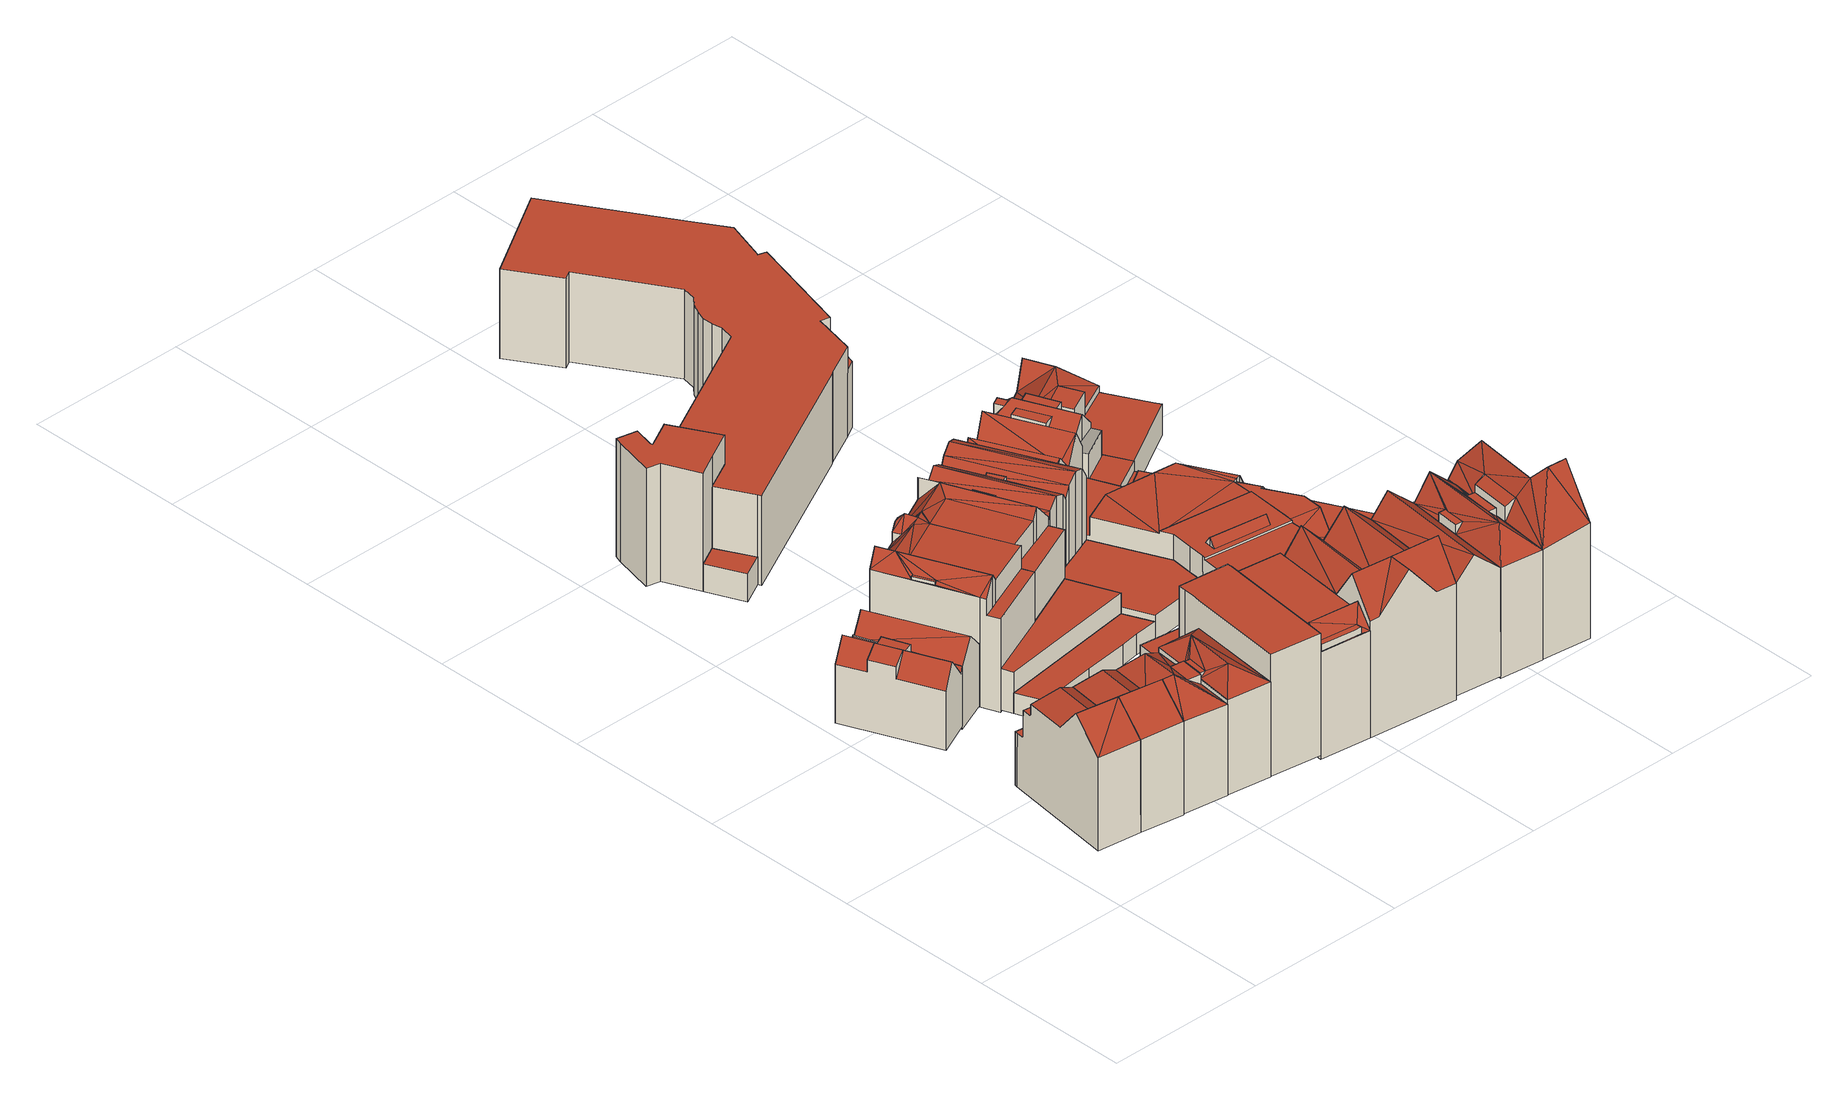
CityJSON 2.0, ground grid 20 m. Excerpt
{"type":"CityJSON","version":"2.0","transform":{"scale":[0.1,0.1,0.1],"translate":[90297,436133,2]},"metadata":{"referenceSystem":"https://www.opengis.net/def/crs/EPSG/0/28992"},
"CityObjects":{
"building1":{"type":"Building","attributes":{"measuredHeight":14.99,"yearOfConstruction":1912,"LAAGSTE_BOUWLAAG":"-1","AANTAL_BOUWLAGEN":"5","AANTAL_ADRESSEN":"3","WIJK":"Delfshaven","PANDSOORT":"Tussenpand","BUURT":"Tussendijken","HOOGSTE_BOUWLAAG":"3"},"address":[{"CountryName":"Nederland","LocalityName":"Rotterdam","ThoroughfareNumber":"33-33","ThoroughfareName":"Schiedamseweg","PostalCode":"3026AB"}],"geometry":[{"type":"Solid","lod":"2","boundaries":[[[[0,1,2,3,4,5,6,7,8,9]],[[10,11,12,13,14,15,16,17,18,19]],[[6,20,21,7]],[[4,15,14,5]],[[20,13,12,21]],[[8,11,10,9]],[[0,19,18,1]],[[12,11,8,7,21]],[[1,18,22]],[[2,23,3]],[[3,23,16]],[[23,17,16]],[[3,16,15]],[[3,15,4]],[[1,22,23,2]],[[9,10,19,0]],[[22,18,17,23]],[[20,6,5,14,13]]]],"semantics":{"surfaces":[{"type":"WallSurface"},{"type":"RoofSurface"},{"type":"GroundSurface"}],"values":[[0,0,0,0,0,0,0,1,1,1,1,1,1,1,1,1,1,2]]}}]},
"building2":{"type":"Building","attributes":{"measuredHeight":10.27,"yearOfConstruction":1896,"LAAGSTE_BOUWLAAG":"0","AANTAL_BOUWLAGEN":"3","AANTAL_ADRESSEN":"1","WIJK":"Delfshaven","PANDSOORT":"Tussenpand","BUURT":"Tussendijken","HOOGSTE_BOUWLAAG":"2"},"address":[{"CountryName":"Nederland","LocalityName":"Rotterdam","ThoroughfareNumber":"24","ThoroughfareName":"Noordschans","PostalCode":"3026VZ"}],"children":["building2-1"],"geometry":[{"type":"Solid","lod":"2","boundaries":[[[[24,25,26]],[[27,28,29]],[[28,24,26,29]],[[24,28,27,25]],[[30,31,32]],[[33,34,35]],[[36,37,38,39,33,35,30,32]],[[40,41,42,43]],[[44,45,39,38,40,43]],[[46,42,41,37,36,47]],[[44,46,47,31,34,45],[29,26,25,27]],[[31,47,36,32]],[[44,43,42,46]],[[35,34,31,30]],[[39,45,34,33]],[[37,41,40,38]]]],"semantics":{"surfaces":[{"type":"WallSurface"},{"type":"RoofSurface"},{"type":"GroundSurface"}],"values":[[0,0,0,1,0,0,0,0,0,0,1,1,1,1,1,2]]}}]},
"building2-1":{"type":"BuildingInstallation","parents":["building2"],"geometry":[{"type":"MultiSurface","lod":"2","boundaries":[[[24,28,27,25]],[[24,25,26]],[[27,28,29]],[[28,24,26,29]]],"semantics":{"surfaces":[{"type":"RoofSurface"},{"type":"WallSurface"}],"values":[0,1,1,1]}}]},
"building3":{"type":"Building","attributes":{"measuredHeight":14.99,"yearOfConstruction":1911,"LAAGSTE_BOUWLAAG":"0","AANTAL_BOUWLAGEN":"4","AANTAL_ADRESSEN":"2","WIJK":"Delfshaven","PANDSOORT":"Tussenpand","BUURT":"Tussendijken","HOOGSTE_BOUWLAAG":"2"},"address":[{"CountryName":"Nederland","LocalityName":"Rotterdam","ThoroughfareNumber":"31-31","ThoroughfareName":"Schiedamseweg","PostalCode":"3026AB"}],"geometry":[{"type":"Solid","lod":"2","boundaries":[[[[48,0,1,49]],[[50,8,9,51]],[[52,4,5,53]],[[5,4,3,2,1,0,9,8,7,6]],[[50,51,48,49,54,55,52,53,56,57]],[[56,6,7,57]],[[55,3,4,52]],[[49,1,58]],[[49,58,59,54]],[[58,1,2,59]],[[54,59,55]],[[55,59,3]],[[59,2,3]],[[51,9,0,48]],[[57,7,8,50]],[[53,5,6,56]]]],"semantics":{"surfaces":[{"type":"WallSurface"},{"type":"RoofSurface"},{"type":"GroundSurface"}],"values":[[0,0,0,0,0,0,1,1,1,1,1,1,1,1,1,2]]}}]},
"building4":{"type":"Building","attributes":{"measuredHeight":10.24,"yearOfConstruction":1896,"LAAGSTE_BOUWLAAG":"0","AANTAL_BOUWLAGEN":"3","AANTAL_ADRESSEN":"2","WIJK":"Delfshaven","PANDSOORT":"Tussenpand","BUURT":"Tussendijken","HOOGSTE_BOUWLAAG":"2"},"address":[{"CountryName":"Nederland","LocalityName":"Rotterdam","ThoroughfareNumber":"22-22","ThoroughfareName":"Noordschans","PostalCode":"3026VZ"}],"geometry":[{"type":"Solid","lod":"2","boundaries":[[[[60,61,62,63]],[[64,65,66,67]],[[68,69,70,66,65]],[[64,67,60,63,71]],[[61,70,69,62]],[[71,68,65]],[[71,65,64]],[[63,62,69]],[[71,69,68]],[[63,69,71]],[[61,60,67,66,70]]]],"semantics":{"surfaces":[{"type":"WallSurface"},{"type":"RoofSurface"},{"type":"GroundSurface"}],"values":[[0,0,0,0,0,1,1,1,1,1,2]]}}]},
"building5":{"type":"Building","attributes":{"measuredHeight":14.89,"yearOfConstruction":1911,"LAAGSTE_BOUWLAAG":0,"AANTAL_BOUWLAGEN":4,"AANTAL_ADRESSEN":3,"WIJK":"Delfshaven","PANDSOORT":"Tussenpand","BUURT":"Tussendijken","HOOGSTE_BOUWLAAG":2},"address":[{"CountryName":"Nederland","LocalityName":"Rotterdam","ThoroughfareNumber":"29-31","ThoroughfareName":"Schiedamseweg","PostalCode":"3026AB"}],"children":["building5-1"],"geometry":[{"type":"Solid","lod":"2","boundaries":[[[[72,73,74,75]],[[76,73,72]],[[74,77,75]],[[76,72,75,77]],[[78,52,79,80]],[[81,50,51,82]],[[83,48,49,84]],[[81,82,83,84,78,80,85,86]],[[51,50,57,87,79,52,55,54,49,48]],[[85,87,57,86]],[[88,54,89]],[[88,49,54]],[[82,51,48,83]],[[84,49,88]],[[90,55,52]],[[78,90,52]],[[89,90,76]],[[84,77,74]],[[77,89,76]],[[73,84,74]],[[88,89,77]],[[73,78,84]],[[76,78,73]],[[84,88,77]],[[78,76,90]],[[86,57,50,81]],[[89,54,55]],[[89,55,90]],[[80,79,87,85]]]],"semantics":{"surfaces":[{"type":"WallSurface"},{"type":"RoofSurface"},{"type":"GroundSurface"}],"values":[[0,0,0,1,0,0,0,0,0,0,1,1,1,1,1,1,1,1,1,1,1,1,1,1,1,1,1,1,2]]}}]},
"building5-1":{"type":"BuildingInstallation","parents":["building5"],"geometry":[{"type":"MultiSurface","lod":"2","boundaries":[[[72,73,74,75]],[[76,73,72]],[[74,77,75]],[[76,72,75,77]]],"semantics":{"surfaces":[{"type":"WallSurface"},{"type":"RoofSurface"}],"values":[0,0,0,1]}}]},
"building6":{"type":"Building","attributes":{"measuredHeight":14.14,"yearOfConstruction":1912,"LAAGSTE_BOUWLAAG":-1,"AANTAL_BOUWLAGEN":5,"AANTAL_ADRESSEN":2,"WIJK":"Delfshaven","PANDSOORT":"Tussenpand","BUURT":"Tussendijken","HOOGSTE_BOUWLAAG":2},"address":[{"CountryName":"Nederland","LocalityName":"Rotterdam","ThoroughfareNumber":"27-27","ThoroughfareName":"Schiedamseweg","PostalCode":"3026AB"}],"children":["building6-1"],"geometry":[{"type":"Solid","lod":"2","boundaries":[[[[91,92,93,94,95]],[[93,96,97,94]],[[97,96,98]],[[98,91,95,94,97]],[[99,100,86,101]],[[102,99,101,103]],[[104,105,83,82,81,86,100,106]],[[107,83,105,108]],[[109,81,82,110]],[[111,104,106,112]],[[107,108,111,112,102,103,109,110]],[[103,101,86,81,109]],[[113,108,105]],[[111,114,104]],[[113,111,108]],[[113,114,111]],[[96,114,98]],[[113,91,98]],[[92,91,113]],[[105,104,96]],[[92,113,93]],[[93,105,96]],[[96,104,114]],[[113,105,93]],[[98,114,113]],[[82,83,107,110]],[[112,106,100,99,102]]]],"semantics":{"surfaces":[{"type":"WallSurface"},{"type":"RoofSurface"},{"type":"GroundSurface"}],"values":[[0,0,0,1,0,0,0,0,0,0,0,1,1,1,1,1,1,1,1,1,1,1,1,1,1,1,2]]}}]},
"building6-1":{"type":"BuildingInstallation","parents":["building6"],"geometry":[{"type":"MultiSurface","lod":"2","boundaries":[[[91,92,93,94,95]],[[93,96,97,94]],[[97,96,98]],[[98,91,95,94,97]]],"semantics":{"surfaces":[{"type":"WallSurface"},{"type":"RoofSurface"}],"values":[0,0,0,1]}}]},
"building7":{"type":"Building","attributes":{"measuredHeight":15.98,"yearOfConstruction":1895,"LAAGSTE_BOUWLAAG":0,"AANTAL_BOUWLAGEN":4,"AANTAL_ADRESSEN":10,"WIJK":"Delfshaven","PANDSOORT":"Tussenpand","BUURT":"Tussendijken","HOOGSTE_BOUWLAAG":3},"address":[{"CountryName":"Nederland","LocalityName":"Rotterdam","ThoroughfareNumber":"18-20","ThoroughfareName":"Noordschans","PostalCode":"3026VZ"}],"children":["building7-1"],"geometry":[{"type":"Solid","lod":"2","boundaries":[[[[115,116,117,118]],[[119,116,115]],[[118,117,120]],[[119,115,118,120]],[[121,122,123,124]],[[125,123,122,126]],[[127,125,126,128]],[[129,130,131,132,133,134,135,136,137,138]],[[139,129,138]],[[134,140,141,135]],[[140,142,143,127,128,141]],[[144,133,132,145,146,147,148,149,121,124,150]],[[142,144,150,143]],[[131,130,151]],[[132,131,145]],[[131,151,145]],[[152,151,139]],[[151,129,139]],[[129,151,130]],[[126,122,153]],[[154,126,153]],[[146,145,151]],[[152,146,151]],[[123,125,127,143,150,124]],[[152,147,146]],[[152,139,155]],[[155,139,137]],[[139,138,137]],[[155,137,154]],[[121,149,148,153,122]],[[136,154,137]],[[154,135,116]],[[120,141,126]],[[154,116,119]],[[120,154,119]],[[117,141,120]],[[136,135,154]],[[120,126,154]],[[141,116,135]],[[117,116,141]],[[126,141,128]],[[147,152,148]],[[153,155,154]],[[148,152,155]],[[153,148,155]],[[144,142,140,134,133]]]],"semantics":{"surfaces":[{"type":"WallSurface"},{"type":"RoofSurface"},{"type":"GroundSurface"}],"values":[[0,0,0,1,0,0,0,0,0,0,0,0,0,1,1,1,1,1,1,1,1,1,1,1,1,1,1,1,1,1,1,1,1,1,1,1,1,1,1,1,1,1,1,1,1,2]]}}]},
"building7-1":{"type":"BuildingInstallation","parents":["building7"],"geometry":[{"type":"MultiSurface","lod":"2","boundaries":[[[115,116,117,118]],[[119,116,115]],[[118,117,120]],[[119,115,118,120]]],"semantics":{"surfaces":[{"type":"WallSurface"},{"type":"RoofSurface"}],"values":[0,0,0,1]}}]},
"building8":{"type":"Building","attributes":{"measuredHeight":5.12,"yearOfConstruction":1896,"LAAGSTE_BOUWLAAG":"0","AANTAL_BOUWLAGEN":"1","WIJK":"Delfshaven","BUURT":"Tussendijken","HOOGSTE_BOUWLAAG":"0"},"children":["building8-1","building8-2"]},
"building8-1":{"type":"BuildingPart","parents":["building8"],"geometry":[{"type":"Solid","lod":"2","boundaries":[[[[156,157,158,159]],[[160,161,162,163]],[[161,164,165,162]],[[158,157,166,165,164]],[[167,156,159,160,163]],[[167,166,157,156]],[[166,167,163,162,165]],[[161,160,159,158,164]]]],"semantics":{"surfaces":[{"type":"ClosureSurface"},{"type":"WallSurface"},{"type":"RoofSurface"},{"type":"GroundSurface"}],"values":[[0,1,1,1,1,1,2,3]]}}]},
"building8-2":{"type":"BuildingPart","parents":["building8"],"geometry":[{"type":"Solid","lod":"2","boundaries":[[[[168,157,158,169]],[[170,168,169,171]],[[172,170,171,173]],[[174,172,173,175]],[[176,174,175,177]],[[178,176,177,179]],[[179,159,156,178]],[[156,157,168,170,172,174,176,178]],[[179,177,175,173,171,169,158,159]],[[159,158,157,156]]]],"semantics":{"surfaces":[{"type":"WallSurface"},{"type":"RoofSurface"},{"type":"GroundSurface"},{"type":"ClosureSurface"}],"values":[[0,0,0,0,0,0,0,1,2,3]]}}]},
"building9":{"type":"Building","attributes":{"measuredHeight":15.38,"yearOfConstruction":1911,"LAAGSTE_BOUWLAAG":"0","AANTAL_BOUWLAGEN":"4","AANTAL_ADRESSEN":"4","WIJK":"Delfshaven","PANDSOORT":"Tussenpand","BUURT":"Tussendijken","HOOGSTE_BOUWLAAG":"3"},"address":[{"CountryName":"Nederland","LocalityName":"Rotterdam","ThoroughfareNumber":"25-25","ThoroughfareName":"Schiedamseweg","PostalCode":"3026AB"}],"children":["building9-1","building9-2"]},
"building9-1":{"type":"BuildingPart","parents":["building9"],"geometry":[{"type":"Solid","lod":"2","boundaries":[[[[180,181,182,183]],[[181,184,185,182]],[[186,187,188,189]],[[190,186,189,191]],[[191,192,193,190]],[[194,193,192,195]],[[195,180,183,194]],[[190,193,194,183,182,185,187,186]],[[192,191,189,188,184,181,180,195]],[[187,185,184,188]]]],"semantics":{"surfaces":[{"type":"WallSurface"},{"type":"RoofSurface"},{"type":"GroundSurface"},{"type":"ClosureSurface"}],"values":[[0,0,0,0,0,0,0,1,2,3]]}}]},
"building9-2":{"type":"BuildingPart","parents":["building9"],"geometry":[{"type":"Solid","lod":"2","boundaries":[[[[196,185,184,197,198]],[[197,199,200,201,202,198]],[[203,200,199,204]],[[188,187,205,206,207]],[[204,207,206,208,209,203]],[[187,185,196,205]],[[205,196,198,202,201,200,203,209,208,206]],[[188,207,204,199,197,184]],[[188,184,185,187]]]],"semantics":{"surfaces":[{"type":"WallSurface"},{"type":"RoofSurface"},{"type":"GroundSurface"},{"type":"ClosureSurface"}],"values":[[0,0,0,0,0,0,1,2,3]]}}]},
"building10":{"type":"Building","attributes":{"measuredHeight":15.08,"yearOfConstruction":1895,"LAAGSTE_BOUWLAAG":0,"AANTAL_BOUWLAGEN":4,"AANTAL_ADRESSEN":5,"WIJK":"Delfshaven","PANDSOORT":"Tussenpand","BUURT":"Tussendijken","HOOGSTE_BOUWLAAG":3},"address":[{"CountryName":"Nederland","LocalityName":"Rotterdam","ThoroughfareNumber":"16-16","ThoroughfareName":"Noordschans","PostalCode":"3026VX"}],"children":["building10-1"],"geometry":[{"type":"Solid","lod":"2","boundaries":[[[[210,211,212]],[[212,213,214,210]],[[213,215,214]],[[216,211,210,214,215]],[[148,147,217,218,219,220,221,149]],[[222,223,224,225]],[[226,227,224,223,218,217]],[[228,220,219,229]],[[230,227,226]],[[231,222,225,232]],[[232,233,234,228,229,231]],[[235,149,221,236]],[[233,237,238,234]],[[237,235,236,238]],[[217,230,226]],[[217,147,230]],[[225,224,213]],[[216,215,230]],[[212,232,213]],[[224,227,230]],[[230,237,211]],[[230,215,213]],[[216,230,211]],[[213,224,230]],[[211,237,232]],[[232,237,233]],[[212,211,232]],[[232,225,213]],[[237,230,239]],[[235,237,239]],[[147,239,230]],[[147,148,239]],[[236,221,220,228,234,238]],[[235,239,148,149]],[[231,229,219,218,223,222]]]],"semantics":{"surfaces":[{"type":"WallSurface"},{"type":"RoofSurface"},{"type":"GroundSurface"}],"values":[[0,0,0,1,0,0,0,0,0,0,0,0,0,0,1,1,1,1,1,1,1,1,1,1,1,1,1,1,1,1,1,1,1,1,2]]}}]},
"building10-1":{"type":"BuildingInstallation","parents":["building10"],"geometry":[{"type":"MultiSurface","lod":"2","boundaries":[[[210,211,212]],[[212,213,214,210]],[[213,215,214]],[[216,211,210,214,215]]],"semantics":{"surfaces":[{"type":"WallSurface"},{"type":"RoofSurface"}],"values":[0,0,0,1]}}]},
"building11":{"type":"Building","children":["building11-1"],"geometry":[{"type":"Solid","lod":"2","boundaries":[[[[240,241,242]],[[243,244,245,246,241,240]],[[247,245,244]],[[243,240,242,247,244]],[[248,249,250,251,252,253,254]],[[255,250,249,256]],[[257,253,252,258]],[[257,258,259,255,256,260,261]],[[249,248,260,256]],[[254,261,260]],[[254,260,248]],[[242,261,254]],[[246,257,241]],[[241,257,242]],[[246,253,257]],[[242,254,247]],[[247,253,245]],[[254,253,247]],[[257,261,242]],[[246,245,253]],[[258,252,251,259]],[[259,251,250,255]]]],"semantics":{"surfaces":[{"type":"WallSurface"},{"type":"RoofSurface"},{"type":"GroundSurface"},{"type":"ClosureSurface"}],"values":[[0,0,0,1,0,0,0,0,1,1,1,1,1,1,1,1,1,1,1,1,2,3]]}}]},
"building11-1":{"type":"BuildingInstallation","parents":["building11"],"geometry":[{"type":"MultiSurface","lod":"2","boundaries":[[[240,241,242]],[[243,244,245,246,241,240]],[[247,245,244]],[[243,240,242,247,244]]],"semantics":{"surfaces":[{"type":"WallSurface"},{"type":"RoofSurface"}],"values":[0,0,0,1]}}]},
"building12":{"type":"Building","attributes":{"measuredHeight":16.15,"yearOfConstruction":1911,"LAAGSTE_BOUWLAAG":-0.5,"AANTAL_BOUWLAGEN":5,"AANTAL_ADRESSEN":3,"WIJK":"Delfshaven","PANDSOORT":"Tussenpand","BUURT":"Tussendijken","HOOGSTE_BOUWLAAG":3},"address":[{"CountryName":"Nederland","LocalityName":"Rotterdam","ThoroughfareNumber":"23-23","ThoroughfareName":"Schiedamseweg","PostalCode":"3026AB"}],"children":["building12-1"]},
"building12-1":{"type":"BuildingPart","parents":["building12"],"geometry":[{"type":"Solid","lod":"2","boundaries":[[[[262,251,250,263]],[[264,265,186,190]],[[187,186,265,262,263]],[[266,267,268,269]],[[270,268,267,271]],[[269,264,190,266]],[[272,273,274,275]],[[271,272,275,270]],[[273,255,259,274]],[[266,190,186,187,263,250,255,273,272,271,267]],[[269,268,270,275,274,259,251,262,265,264]],[[255,250,251,259]]]],"semantics":{"surfaces":[{"type":"WallSurface"},{"type":"RoofSurface"},{"type":"GroundSurface"},{"type":"ClosureSurface"}],"values":[[0,0,0,0,0,0,0,0,0,1,2,3]]}}]},
"building13":{"type":"Building","children":["building13-1"],"geometry":[{"type":"Solid","lod":"2","boundaries":[[[[276,277,278]],[[278,279,280,276]],[[279,281,280]],[[280,281,282,277,276]],[[283,284,285,286,287,288,289,290,291,292,293]],[[294,295,296,297]],[[298,299,300,301]],[[302,303,304,305]],[[299,234,306,300]],[[303,307,308,304]],[[307,309,310,308]],[[309,294,297,310]],[[295,298,301,296]],[[311,285,284,312]],[[306,234,311,312,313]],[[314,283,293,315]],[[316,314,315,317]],[[305,318,319,320,302]],[[319,316,317,320]],[[290,289,309]],[[289,294,309]],[[291,303,292]],[[291,307,303]],[[290,309,307]],[[290,307,291]],[[287,298,295]],[[287,295,288]],[[277,295,278]],[[278,294,289]],[[278,289,279]],[[295,294,278]],[[277,282,295]],[[282,288,295]],[[282,281,288]],[[288,281,279]],[[289,288,279]],[[287,286,298]],[[286,299,298]],[[320,317,303]],[[315,292,317]],[[292,303,317]],[[320,303,302]],[[293,292,315]],[[285,311,286]],[[286,311,299]],[[311,234,299]],[[318,321,322,323,324,325,326,327,313,312,284,283,314,316,319]],[[300,306,313,327]],[[297,296,325,324]],[[296,301,326,325]],[[310,297,324,323]],[[301,300,327,326]],[[308,310,323,322]],[[305,304,321,318]],[[304,308,322,321]]]],"semantics":{"surfaces":[{"type":"WallSurface"},{"type":"RoofSurface"},{"type":"GroundSurface"},{"type":"ClosureSurface"}],"values":[[0,0,0,1,0,0,0,0,0,0,0,0,0,0,0,0,0,0,0,1,1,1,1,1,1,1,1,1,1,1,1,1,1,1,1,1,1,1,1,1,1,1,1,1,1,1,2,3,3,3,3,3,3,3,3]]}}]},
"building13-1":{"type":"BuildingInstallation","parents":["building13"],"geometry":[{"type":"MultiSurface","lod":"2","boundaries":[[[276,277,278]],[[278,279,280,276]],[[279,281,280]],[[280,281,282,277,276]]],"semantics":{"surfaces":[{"type":"WallSurface"},{"type":"RoofSurface"}],"values":[0,0,0,1]}}]},
"building14":{"type":"Building","attributes":{"measuredHeight":13.8,"yearOfConstruction":1895,"LAAGSTE_BOUWLAAG":0,"AANTAL_BOUWLAGEN":4,"AANTAL_ADRESSEN":6,"WIJK":"Delfshaven","PANDSOORT":"Tussenpand","BUURT":"Tussendijken","HOOGSTE_BOUWLAAG":3},"address":[{"CountryName":"Nederland","LocalityName":"Rotterdam","ThoroughfareNumber":"14-14","ThoroughfareName":"Noordschans","PostalCode":"3026VX"}],"children":["building14-1"]},
"building14-1":{"type":"BuildingPart","parents":["building14"],"geometry":[{"type":"Solid","lod":"2","boundaries":[[[[328,329,330,331]],[[332,318,305,333]],[[333,334,335,332]],[[334,328,331,335]],[[336,306,313,337]],[[338,339,340,336,337]],[[329,339,338,330]],[[334,333,305,304,308,310,297,296,301,300,306,336,340,339,329,328]],[[318,332,335,331,330,338,337,313,327,326,325,324,323,322,321]],[[324,325,296,297]],[[326,327,300,301]],[[323,324,297,310]],[[325,326,301,296]],[[322,323,310,308]],[[327,313,306,300]],[[318,321,304,305]],[[321,322,308,304]]]],"semantics":{"surfaces":[{"type":"WallSurface"},{"type":"RoofSurface"},{"type":"GroundSurface"},{"type":"ClosureSurface"}],"values":[[0,0,0,0,0,0,0,1,2,3,3,3,3,3,3,3,3]]}}]},
"building15":{"type":"Building","attributes":{"measuredHeight":19.16,"yearOfConstruction":1896,"LAAGSTE_BOUWLAAG":"-1","AANTAL_BOUWLAGEN":"6","AANTAL_ADRESSEN":"4","WIJK":"Delfshaven","PANDSOORT":"Tussenpand","BUURT":"Tussendijken","HOOGSTE_BOUWLAAG":"3"},"address":[{"CountryName":"Nederland","LocalityName":"Rotterdam","ThoroughfareNumber":"19-19","ThoroughfareName":"Schiedamseweg","PostalCode":"3026AB"}],"geometry":[{"type":"Solid","lod":"2","boundaries":[[[[275,274,341,342]],[[343,344,345,346,347,341,274,258,348]],[[349,350,351,352,353,354,355,356]],[[354,275,342,355]],[[356,357,358,349]],[[359,346,345,360]],[[361,359,360,362]],[[357,361,362,358]],[[352,363,364,365,348,258,353]],[[366,367,368]],[[357,356,355,342,341,347,346,359,361]],[[366,368,369]],[[350,366,351]],[[369,368,343]],[[368,344,343]],[[351,366,369]],[[363,369,364]],[[351,369,363,352]],[[349,358,366,350]],[[369,343,348,365]],[[360,345,344]],[[360,344,368]],[[358,362,367]],[[358,367,366]],[[369,365,364]],[[362,360,368,367]],[[275,354,353,258,274]]]],"semantics":{"surfaces":[{"type":"WallSurface"},{"type":"RoofSurface"},{"type":"GroundSurface"}],"values":[[0,0,0,0,0,0,0,0,0,1,1,1,1,1,1,1,1,1,1,1,1,1,1,1,1,1,2]]}}]},
"building16":{"type":"Building","attributes":{"measuredHeight":2.47,"yearOfConstruction":1911,"LAAGSTE_BOUWLAAG":"0","AANTAL_BOUWLAGEN":"1","WIJK":"Delfshaven","BUURT":"Tussendijken","HOOGSTE_BOUWLAAG":"0"},"geometry":[{"type":"Solid","lod":"2","boundaries":[[[[331,370,371,372,330]],[[330,372,373,374]],[[375,373,372,371]],[[376,375,371,370]],[[331,377,378,376,370]],[[331,330,374,377]],[[373,375,376,378,377,374]]]],"semantics":{"surfaces":[{"type":"GroundSurface"},{"type":"WallSurface"},{"type":"RoofSurface"}],"values":[[0,1,1,1,1,1,2]]}}]},
"building17":{"type":"Building","attributes":{"measuredHeight":15.02,"yearOfConstruction":1990,"LAAGSTE_BOUWLAAG":"0","AANTAL_BOUWLAGEN":"4","AANTAL_ADRESSEN":"35","WIJK":"Delfshaven","PANDSOORT":"Tussenpand","BUURT":"Tussendijken","HOOGSTE_BOUWLAAG":"3"},"address":[{"CountryName":"Nederland","LocalityName":"Rotterdam","ThoroughfareNumber":"21-89","ThoroughfareName":"Noordschans","PostalCode":"3026VX"}],"children":["building17-1","building17-2","building17-3"]},
"building17-1":{"type":"BuildingPart","attributes":{"measuredHeight":11.34},"parents":["building17"],"geometry":[{"type":"Solid","lod":"2","boundaries":[[[[379,380,381,382,383]],[[384,382,381,385]],[[383,386,387,379]],[[388,389,390,391]],[[392,393,394,395]],[[396,397,398,399]],[[400,401,402,403]],[[404,392,395,405]],[[406,407,408,409]],[[410,411,412,413]],[[414,415,416,417]],[[418,419,420,421]],[[422,384,385,423]],[[424,406,409,425]],[[386,388,391,387]],[[389,424,425,390]],[[411,418,421,412]],[[380,396,399,381]],[[426,414,417,427]],[[428,429,430,431,432]],[[433,430,429,434]],[[435,422,423,398]],[[401,416,436,402]],[[393,410,413,394]],[[398,397,436,416,415,435]],[[407,404,405,408]],[[437,438,439,400,403]],[[432,440,441,428]],[[440,438,437,441]],[[439,426,427,400]],[[398,423,385,381,399]],[[427,417,416,401,400]],[[442,434,429,428,441,437,403,402,436,397,396,380,379,387,391,390,425,409,408,405,395,394,413,412,421,420]],[[407,406,424,389,388,386,383,382,384,422,435,415,414,426,439,438,440,432,431,443,444,419,418,411,410,393,392,404]],[[442,444,443,433,434]],[[443,431,430,433]],[[419,444,442,420]]]],"semantics":{"surfaces":[{"type":"WallSurface"},{"type":"RoofSurface"},{"type":"GroundSurface"},{"type":"ClosureSurface"}],"values":[[0,0,0,0,0,0,0,0,0,0,0,0,0,0,0,0,0,0,0,0,0,0,0,0,0,0,0,0,0,0,1,1,1,2,3,3,3]]}}]},
"building17-2":{"type":"BuildingPart","attributes":{"measuredHeight":3.55},"parents":["building17"],"geometry":[{"type":"Solid","lod":"2","boundaries":[[[[431,443,433,430]],[[445,431,430,446]],[[447,445,446,448]],[[448,446,430,433]],[[447,443,431,445]],[[443,447,448,433]]]],"semantics":{"surfaces":[{"type":"ClosureSurface"},{"type":"WallSurface"},{"type":"RoofSurface"},{"type":"GroundSurface"}],"values":[[0,1,1,2,3,0]]}}]},
"building17-3":{"type":"BuildingPart","attributes":{"measuredHeight":15.02},"parents":["building17"],"geometry":[{"type":"Solid","lod":"2","boundaries":[[[[420,419,449,450,451]],[[448,452,453,454,447]],[[449,455,456,450]],[[457,458,459,460]],[[458,461,462,459]],[[461,463,464,462]],[[463,454,453,464]],[[451,465,442,420]],[[455,457,460,456]],[[448,433,434,466,452]],[[465,466,434,442]],[[453,452,466,465,451,450,456,460,459,462,464]],[[454,463,461,458,457,455,449,419,444,443,447]],[[444,419,420,442]],[[433,443,444,442,434]],[[447,443,433,448]]]],"semantics":{"surfaces":[{"type":"WallSurface"},{"type":"RoofSurface"},{"type":"GroundSurface"},{"type":"ClosureSurface"}],"values":[[0,0,0,0,0,0,0,0,0,0,0,1,2,3,3,3]]}}]},
"building18":{"type":"Building","attributes":{"measuredHeight":10.39,"yearOfConstruction":1896,"LAAGSTE_BOUWLAAG":"-1","AANTAL_BOUWLAGEN":"5","AANTAL_ADRESSEN":"1","WIJK":"Delfshaven","PANDSOORT":"Tussenpand","BUURT":"Tussendijken","HOOGSTE_BOUWLAAG":"2"},"address":[{"CountryName":"Nederland","LocalityName":"Rotterdam","ThoroughfareNumber":"12B","ThoroughfareName":"Noordschans","PostalCode":"3026VX"}],"geometry":[{"type":"Solid","lod":"2","boundaries":[[[[467,468,469,470]],[[471,467,470,472]],[[473,474,471,472,475]],[[475,476,477,473]],[[476,478,479,477]],[[480,479,478,469,468]],[[467,480,468]],[[474,467,471]],[[474,480,467]],[[473,477,474]],[[477,479,480]],[[477,480,474]],[[476,475,472,470,469,478]]]],"semantics":{"surfaces":[{"type":"WallSurface"},{"type":"RoofSurface"},{"type":"GroundSurface"}],"values":[[0,0,0,0,0,0,1,1,1,1,1,1,2]]}}]},
"building19":{"type":"Building","attributes":{"measuredHeight":16.78,"yearOfConstruction":1911,"LAAGSTE_BOUWLAAG":"-1","AANTAL_BOUWLAGEN":"6","AANTAL_ADRESSEN":"4","WIJK":"Delfshaven","PANDSOORT":"Tussenpand","BUURT":"Tussendijken","HOOGSTE_BOUWLAAG":"3"},"address":[{"CountryName":"Nederland","LocalityName":"Rotterdam","ThoroughfareNumber":"17-17","ThoroughfareName":"Schiedamseweg","PostalCode":"3026AB"}],"geometry":[{"type":"Solid","lod":"2","boundaries":[[[[481,482,483,484]],[[482,356,349,483]],[[349,356,355,485,486,352]],[[487,481,484,488,489,490]],[[490,485,355,487]],[[489,488,491,352,486]],[[483,349,491]],[[491,349,352]],[[355,356,482,481,487]],[[484,483,491,488]],[[489,486,485,490]]]],"semantics":{"surfaces":[{"type":"WallSurface"},{"type":"RoofSurface"},{"type":"GroundSurface"}],"values":[[0,0,0,0,0,0,1,1,1,1,2]]}}]},
"building20":{"type":"Building","attributes":{"measuredHeight":10.49,"yearOfConstruction":1896,"LAAGSTE_BOUWLAAG":"-1","AANTAL_BOUWLAGEN":"5","AANTAL_ADRESSEN":"2","WIJK":"Delfshaven","PANDSOORT":"Tussenpand","BUURT":"Tussendijken","HOOGSTE_BOUWLAAG":"2"},"address":[{"CountryName":"Nederland","LocalityName":"Rotterdam","ThoroughfareNumber":"19B","ThoroughfareName":"Schiedamseweg","PostalCode":"3026AB"}],"geometry":[{"type":"Solid","lod":"2","boundaries":[[[[477,479,492,493]],[[473,477,493,494]],[[495,496,497,498]],[[496,499,500,497]],[[473,494,495,498,501]],[[502,500,499,492,479]],[[477,502,479]],[[501,477,473]],[[501,502,477]],[[498,497,501]],[[497,500,502]],[[497,502,501]],[[492,499,496,495,494,493]]]],"semantics":{"surfaces":[{"type":"WallSurface"},{"type":"RoofSurface"},{"type":"GroundSurface"}],"values":[[0,0,0,0,0,0,1,1,1,1,1,1,2]]}}]},
"building21":{"type":"Building","children":["building21-1","building21-2"],"geometry":[{"type":"Solid","lod":"2","boundaries":[[[[503,504,505,506]],[[507,508,503,506,509]],[[505,504,510]],[[511,507,509,506,505,510]],[[512,513,514]],[[515,516,512,514]],[[517,516,515]],[[514,513,517,515]],[[518,519,520,521,522,523,524]],[[518,525,487,519]],[[487,525,526,527,488,484,481]],[[520,528,529,521]],[[528,481,484,529]],[[522,488,527,523]],[[503,484,504]],[[503,508,484]],[[511,530,529]],[[529,507,511]],[[504,484,488]],[[510,530,511]],[[510,504,530]],[[504,488,530]],[[484,507,529]],[[484,508,507]],[[513,521,529]],[[530,522,516]],[[516,521,512]],[[521,516,522]],[[530,516,517]],[[513,529,517]],[[529,530,517]],[[512,521,513]],[[487,481,528,520,519]],[[488,522,530]],[[523,527,526,524]],[[524,526,525,518]]]],"semantics":{"surfaces":[{"type":"WallSurface"},{"type":"RoofSurface"},{"type":"GroundSurface"},{"type":"ClosureSurface"}],"values":[[0,0,0,1,0,0,0,1,0,0,0,0,0,0,1,1,1,1,1,1,1,1,1,1,1,1,1,1,1,1,1,1,1,1,2,3]]}}]},
"building21-1":{"type":"BuildingInstallation","parents":["building21"],"geometry":[{"type":"MultiSurface","lod":"2","boundaries":[[[512,513,514]],[[515,516,512,514]],[[517,516,515]],[[514,513,517,515]]],"semantics":{"surfaces":[{"type":"WallSurface"},{"type":"RoofSurface"}],"values":[0,0,0,1]}}]},
"building21-2":{"type":"BuildingInstallation","parents":["building21"],"geometry":[{"type":"MultiSurface","lod":"2","boundaries":[[[503,504,505,506]],[[507,508,503,506,509]],[[505,504,510]],[[511,507,509,506,505,510]]],"semantics":{"surfaces":[{"type":"WallSurface"},{"type":"RoofSurface"}],"values":[0,0,0,1]}}]},
"building22":{"type":"Building","attributes":{"measuredHeight":8.16,"yearOfConstruction":1896,"LAAGSTE_BOUWLAAG":"0","AANTAL_BOUWLAGEN":"1","WIJK":"Delfshaven","BUURT":"Tussendijken","HOOGSTE_BOUWLAAG":"0"},"geometry":[{"type":"Solid","lod":"2","boundaries":[[[[531,532,533,534]],[[535,536,537,538]],[[539,540,541,542,543]],[[544,545,546,547,354]],[[548,535,538,549,550]],[[551,552,553]],[[554,555,556]],[[557,558,559]],[[559,560,561]],[[562,563,564,565]],[[563,540,539,564]],[[566,567,568]],[[567,569,568]],[[570,571,572]],[[572,571,573]],[[574,575,576,542,541]],[[577,578,579,575,574]],[[580,581,582,583]],[[581,584,585,582]],[[586,585,584,587,588,589]],[[590,270,591,592]],[[270,275,593,591]],[[547,593,275,354]],[[549,545,544,550]],[[594,535,548,595]],[[595,596,536,594]],[[536,596,597,598,537]],[[599,600,601,602,554,558,557]],[[602,601,562,565,551,553]],[[597,600,599,598]],[[603,586,589,604]],[[552,605,606]],[[607,606,605,608,609]],[[609,610,611,607]],[[612,531,534,613,614]],[[604,615,614,613,603]],[[616,546,545,617]],[[604,616,617,615]],[[618,531,612,619]],[[610,620,621,611]],[[560,622,623,561]],[[624,623,622,625]],[[555,626,627,556]],[[626,618,619,627]],[[587,590,592,588]],[[580,583,533,532,621,620,628,578,577]],[[629,630,631]],[[625,629,631,624]],[[608,539,543,609]],[[613,534,533,583,582,585,586,603],[570,566,568,569,573,571]],[[594,536,535]],[[610,609,543,542,576,575,579,578,628,620]],[[566,570,572,567]],[[560,559,558,554,556,627]],[[547,546,616,604,589,588,592,591,593]],[[555,606,626]],[[618,606,607]],[[626,606,618]],[[607,611,532]],[[611,621,532]],[[618,607,532]],[[618,532,531]],[[567,572,573,569]],[[557,559,561,623,624,631,630,617,545,549,538,537,598,599]],[[629,614,615]],[[629,615,630]],[[630,615,617]],[[565,564,539,608,605,552,551]],[[625,622,560,627,619,612,614,629]],[[606,555,554,602,553,552]],[[596,595,548,550,544,354,275,270,590,587,584,581,580,577,574,541,540,563,562,601,600,597]]]],"semantics":{"surfaces":[{"type":"WallSurface"},{"type":"RoofSurface"},{"type":"GroundSurface"}],"values":[[0,0,0,0,0,0,0,0,0,0,0,0,0,0,0,0,0,0,0,0,0,0,0,0,0,0,0,0,0,0,0,0,0,0,0,0,0,0,0,0,0,0,0,0,0,0,0,0,0,1,1,1,1,1,1,1,1,1,1,1,1,1,1,1,1,1,1,1,1,1,2]]}}]},
"building23":{"type":"Building","children":["building23-1"],"geometry":[{"type":"Solid","lod":"2","boundaries":[[[[632,633,634]],[[635,636,637]],[[636,632,634,637]],[[635,633,632,636]],[[638,639,640,641,642,643]],[[644,645,639,638]],[[646,647,648,649]],[[645,650,640,639]],[[651,652,653]],[[654,655,656,657]],[[647,658,656,655,644,638]],[[643,659,648,647,638]],[[658,660,661,656]],[[653,654,657,662]],[[663,664,665,666]],[[651,653,662,665,664,667]],[[668,669,670,671]],[[672,659,643,642]],[[673,674,641,640]],[[672,642,641,674,675]],[[676,677,673,640,650,678,679,680,681,682,663,666]],[[683,677,676,684]],[[660,670,669,683,684,661]],[[685,667,664]],[[671,646,649,686,668]],[[678,687,679]],[[688,681,680]],[[685,652,651,667]],[[645,644,655,654,689],[634,633,635,637]],[[671,670,660,658,647,646]],[[687,678,650,645,689,682,681,688]],[[688,680,679,687]],[[682,689,654,653,652,685,664,663]],[[656,661,684,676,666,665,662,657]],[[673,677,683,669,668,686,690,691,675,674]],[[690,686,649,648]],[[691,690,648,659]],[[675,691,659,672]]]],"semantics":{"surfaces":[{"type":"WallSurface"},{"type":"RoofSurface"},{"type":"OuterFloorSurface"},{"type":"GroundSurface"},{"type":"ClosureSurface"}],"values":[[0,0,0,1,2,0,0,0,0,0,0,0,0,0,0,0,0,0,0,0,0,0,0,0,0,0,0,1,1,1,1,1,1,1,3,4,4,4]]}}]},
"building23-1":{"type":"BuildingInstallation","parents":["building23"],"geometry":[{"type":"MultiSurface","lod":"2","boundaries":[[[635,633,632,636]],[[632,633,634]],[[635,636,637]],[[636,632,634,637]]],"semantics":{"surfaces":[{"type":"RoofSurface"},{"type":"WallSurface"}],"values":[0,1,1,1]}}]},
"building24":{"type":"Building","attributes":{"yearOfConstruction":1895,"LAAGSTE_BOUWLAAG":0,"AANTAL_BOUWLAGEN":3,"AANTAL_ADRESSEN":3,"WIJK":"Delfshaven","PANDSOORT":"Tussenpand","BUURT":"Tussendijken","HOOGSTE_BOUWLAAG":2},"address":[{"CountryName":"Nederland","LocalityName":"Rotterdam","ThoroughfareNumber":"6-8","ThoroughfareName":"Noordschans","PostalCode":"3026VX"}],"children":["building24-1"]},
"building24-1":{"type":"BuildingPart","parents":["building24"],"geometry":[{"type":"Solid","lod":"2","boundaries":[[[[692,693,672,675,694,695]],[[696,697,698,699]],[[697,700,701,702,698]],[[703,696,699,704]],[[694,703,704,695]],[[700,705,706,701]],[[692,698,702,693]],[[705,686,649,706]],[[648,659,672,693,702,701,706,649]],[[692,695,704,699,698]],[[705,700,697,696,703,694,675,691,690,686]],[[690,691,659,648]],[[686,690,648,649]],[[691,675,672,659]]]],"semantics":{"surfaces":[{"type":"WallSurface"},{"type":"RoofSurface"},{"type":"GroundSurface"},{"type":"ClosureSurface"}],"values":[[0,0,0,0,0,0,0,0,1,1,2,3,3,3]]}}]},
"building25":{"type":"Building","attributes":{"measuredHeight":17,"yearOfConstruction":1911,"LAAGSTE_BOUWLAAG":-1,"AANTAL_BOUWLAGEN":6,"AANTAL_ADRESSEN":4,"WIJK":"Delfshaven","PANDSOORT":"Tussenpand","BUURT":"Tussendijken","HOOGSTE_BOUWLAAG":3},"address":[{"CountryName":"Nederland","LocalityName":"Rotterdam","ThoroughfareNumber":"15-15","ThoroughfareName":"Schiedamseweg","PostalCode":"3026AB"}],"children":["building25-1"]},
"building25-1":{"type":"BuildingPart","parents":["building25"],"geometry":[{"type":"Solid","lod":"2","boundaries":[[[[518,525,526,524]],[[707,708,709,710]],[[708,526,525,709]],[[710,518,524,707]],[[710,709,525,518]],[[524,526,708,707]]]],"semantics":{"surfaces":[{"type":"ClosureSurface"},{"type":"WallSurface"},{"type":"RoofSurface"},{"type":"GroundSurface"}],"values":[[0,1,1,1,2,3]]}}]},
"building26":{"type":"Building","attributes":{"measuredHeight":20.57,"yearOfConstruction":1911,"LAAGSTE_BOUWLAAG":"0","AANTAL_BOUWLAGEN":"5","AANTAL_ADRESSEN":"3","WIJK":"Delfshaven","PANDSOORT":"Tussenpand","BUURT":"Tussendijken","HOOGSTE_BOUWLAAG":"3"},"address":[{"CountryName":"Nederland","LocalityName":"Rotterdam","ThoroughfareNumber":"13-13","ThoroughfareName":"Schiedamseweg","PostalCode":"3026AA"}],"geometry":[{"type":"Solid","lod":"2","boundaries":[[[[711,712,713,714,715,716]],[[717,718,719,720,711,716,721,522]],[[722,718,717]],[[723,522,721,724]],[[725,720,719]],[[714,726,727,723,724,715]],[[713,712,728]],[[714,713,726]],[[726,728,729]],[[726,713,728]],[[712,711,720]],[[712,720,725]],[[722,717,522]],[[728,725,729]],[[729,725,722]],[[728,712,725]],[[729,722,522]],[[730,729,522]],[[726,729,727]],[[727,729,730]],[[723,730,522]],[[727,730,723]],[[725,719,718,722]],[[724,721,716,715]]]],"semantics":{"surfaces":[{"type":"WallSurface"},{"type":"RoofSurface"},{"type":"GroundSurface"}],"values":[[0,0,0,0,0,0,1,1,1,1,1,1,1,1,1,1,1,1,1,1,1,1,1,2]]}}]},
"building27":{"type":"Building","attributes":{"measuredHeight":7.78,"yearOfConstruction":1896,"LAAGSTE_BOUWLAAG":"0","AANTAL_BOUWLAGEN":"2","AANTAL_ADRESSEN":"3","WIJK":"Delfshaven","PANDSOORT":"Kop van een rij","BUURT":"Tussendijken","HOOGSTE_BOUWLAAG":"1"},"address":[{"CountryName":"Nederland","LocalityName":"Rotterdam","ThoroughfareNumber":"6-6","ThoroughfareName":"Noordschans","PostalCode":"3026VX"}],"geometry":[{"type":"Solid","lod":"2","boundaries":[[[[731,732,733]],[[734,735,736,737]],[[702,701,700,697]],[[738,739,734,737,740,741]],[[742,743,744]],[[669,668,745,746]],[[743,742,731,733,747,748]],[[733,749,746,747]],[[740,743,748,741]],[[750,736,735,683,751,752]],[[683,669,746,749,753,751]],[[706,745,668,705]],[[754,755,756,757]],[[755,739,738,756]],[[705,700,701,706]],[[757,702,697,754]],[[758,752,753]],[[752,751,753]],[[733,732,749]],[[740,758,744]],[[744,753,732]],[[732,753,749]],[[758,753,744]],[[740,744,743]],[[701,702,757,756,738,741,748,747,746,745,706]],[[740,737,758]],[[737,750,758]],[[737,736,750]],[[758,750,752]],[[744,732,731,742]],[[739,755,754,697,700,705,668,669,683,735,734]]]],"semantics":{"surfaces":[{"type":"WallSurface"},{"type":"RoofSurface"},{"type":"GroundSurface"}],"values":[[0,0,0,0,0,0,0,0,0,0,0,0,0,0,0,0,1,1,1,1,1,1,1,1,1,1,1,1,1,1,2]]}}]}
},
"vertices":[
[121,195,106],[121,195,121],[114,144,121],[110,116,154],[105,78,121],[105,78,4],[125,223,4],[125,223,71],[123,209,71],[123,209,106],[70,216,106],[70,216,71],[71,226,71],[71,226,4],[51,85,4],[51,85,121],[57,125,154],[61,152,121],[68,203,121],[68,203,106],[72,230,4],[72,230,71],[88,180,144],[81,129,144],
[72,385,103],[57,379,103],[72,385,83],[45,409,103],[60,416,103],[60,416,83],[24,400,99],[41,407,109],[24,400,84],[37,370,84],[54,377,109],[37,370,99],[10,433,84],[10,433,10],[58,318,10],[58,318,84],[100,337,10],[54,452,10],[54,452,90],[100,337,86],[96,335,79],[75,326,109],[49,450,79],[27,440,109],
[175,187,106],[175,187,120],[177,202,71],[177,202,106],[159,70,122],[159,70,4],[168,135,121],[164,107,154],[179,215,4],[179,215,71],[142,172,144],[135,120,144],
[143,356,6],[96,470,6],[96,470,83],[143,356,83],[100,337,83],[54,452,83],[54,452,6],[100,337,6],[73,460,109],[91,467,89],[91,467,6],[121,346,109],
[220,107,133],[220,107,121],[224,137,121],[224,137,133],[203,109,133],[207,139,133],[215,62,120],[159,70,5],[215,62,5],[231,194,71],[231,194,106],[229,179,106],[229,179,120],[232,207,5],[232,207,71],[179,215,5],[194,163,144],[189,114,144],[179,105,154],
[231,135,133],[228,135,131],[224,136,126],[224,136,133],[228,135,133],[221,109,126],[221,109,133],[227,108,133],[282,200,6],[232,207,6],[282,200,71],[286,199,6],[286,199,71],[215,62,126],[229,179,126],[215,62,6],[283,175,106],[283,175,126],[285,187,71],[285,187,106],[269,54,126],[269,54,6],[247,149,148],[239,86,148],
[114,427,147],[114,427,143],[125,403,143],[125,403,147],[117,428,147],[127,404,147],[230,384,151],[168,358,151],[168,358,122],[230,384,122],[160,354,122],[160,354,163],[146,348,122],[146,348,142],[156,499,146],[164,503,153],[172,507,153],[177,509,149],[177,509,4],[96,470,4],[96,470,143],[109,476,163],[134,488,133],[156,499,133],[160,489,146],[143,356,4],[143,356,142],[152,334,4],[152,334,122],[236,370,4],[178,506,151],[183,495,151],[187,487,163],[190,478,151],[227,390,151],[236,370,122],[172,497,163],[177,482,163],[131,449,151],[118,455,163],[165,476,163],
[336,345,33],[157,320,33],[157,320,7],[336,345,7],[312,404,7],[236,370,7],[236,370,59],[312,404,59],[152,334,7],[152,334,59],[157,320,59],[336,345,59],
[170,288,33],[170,288,7],[188,289,33],[188,289,7],[243,297,33],[243,297,7],[298,303,33],[298,303,7],[321,307,33],[321,307,7],[351,310,33],[351,310,7],
[295,274,7],[287,212,7],[287,212,49],[295,274,49],[287,208,7],[287,208,49],[351,204,49],[350,201,49],[350,201,7],[351,204,7],[355,237,49],[355,237,7],[350,238,7],[350,238,49],[353,267,49],[353,267,7],
[287,208,161],[286,199,7],[286,199,161],[269,54,7],[269,54,161],[283,175,161],[285,187,161],[332,45,161],[332,45,7],[350,201,161],[350,198,161],[350,198,7],[350,196,161],[336,77,161],
[276,469,149],[270,466,149],[276,469,141],[266,493,141],[266,493,149],[260,491,149],[263,483,149],[177,509,135],[177,509,13],[236,370,13],[236,370,121],[227,390,121],[253,547,13],[248,544,13],[248,544,139],[253,547,132],[227,534,135],[227,534,163],[312,404,121],[312,404,13],[237,511,163],[292,451,13],[292,451,132],[305,421,132],[305,421,121],[270,407,151],[270,407,121],[278,410,163],[278,410,121],[233,499,151],
[385,39,146],[385,39,138],[385,46,146],[376,40,146],[334,45,146],[334,45,138],[376,40,138],[335,52,146],[336,77,151],[350,196,151],[350,196,49],[350,196,2],[332,45,2],[332,45,137],[335,66,163],[413,188,49],[413,188,151],[396,37,137],[396,37,2],[413,188,2],[400,69,151],[398,58,163],
[350,198,2],[350,198,49],[355,237,2],[351,204,2],[366,236,49],[365,226,49],[365,226,2],[366,236,2],[417,219,2],[417,219,49],[414,197,49],[413,189,49],[413,189,2],[414,197,2],
[320,499,136],[314,496,136],[320,499,125],[311,518,125],[311,518,136],[306,515,136],[312,501,136],[338,589,8],[253,547,8],[253,547,121],[257,549,137],[270,555,146],[284,562,137],[291,566,124],[299,570,137],[314,577,144],[327,584,137],[338,589,121],[347,438,124],[339,434,137],[339,434,41],[347,438,41],[323,428,146],[309,422,137],[309,422,41],[323,428,41],[395,457,121],[385,453,137],[385,453,41],[395,457,41],[305,421,41],[370,447,144],[370,447,41],[355,441,137],[355,441,41],[292,451,121],[292,451,8],[305,421,8],[339,585,8],[339,585,121],[375,504,8],[375,504,121],[395,457,8],[379,493,8],[379,493,121],[385,453,8],[370,447,8],[355,441,8],[347,438,8],[339,434,8],[323,428,8],[309,422,8],
[429,320,41],[412,317,41],[412,317,8],[429,320,8],[434,368,8],[434,368,41],[431,341,41],[431,341,8],[312,404,41],[312,404,8],[351,310,8],[351,310,41],[336,345,41],
[413,189,134],[414,197,134],[399,67,193],[402,94,151],[412,181,151],[412,181,134],[413,188,134],[396,37,149],[525,169,148],[515,87,148],[510,54,193],[507,24,149],[507,24,2],[527,183,2],[527,183,134],[525,169,134],[490,173,134],[490,173,180],[434,179,134],[434,179,180],[463,176,134],[463,176,148],[482,27,149],[446,31,193],[408,36,149],[478,68,180],[454,92,148],[423,73,178],[449,61,193],
[422,262,8],[421,261,8],[405,263,8],[405,263,33],[412,317,33],[421,261,33],[422,262,33],[429,320,33],[428,316,33],
[410,1064,130],[436,1022,130],[436,1022,100],[436,1022,17],[410,1064,17],[445,1007,17],[445,1007,100],[323,1206,17],[323,1206,130],[211,1137,17],[248,1077,17],[248,1077,130],[211,1137,130],[303,938,17],[299,927,17],[299,927,130],[303,938,130],[420,970,130],[430,967,130],[430,967,100],[420,970,100],[371,786,100],[383,839,100],[383,839,130],[371,786,130],[309,950,17],[309,950,130],[322,978,17],[318,960,17],[318,960,130],[322,978,130],[299,913,17],[301,901,17],[301,901,130],[299,913,130],[398,836,17],[395,837,17],[395,837,100],[398,836,100],[297,883,17],[102,781,17],[102,781,130],[297,883,130],[434,966,17],[434,966,100],[258,1083,17],[258,1083,130],[386,795,17],[386,795,100],[121,656,130],[119,660,130],[119,660,52],[119,660,17],[121,656,17],[96,704,52],[96,704,130],[430,967,17],[395,837,130],[328,764,130],[328,764,17],[371,786,17],[325,762,17],[325,762,130],[133,723,130],[96,704,17],[133,723,17],
[90,645,17],[90,645,52],[70,690,17],[70,690,52],
[69,764,17],[69,764,166],[102,781,167],[70,690,166],[51,734,166],[51,734,17],[68,767,17],[68,767,166],[74,792,17],[49,798,17],[49,798,166],[74,792,166],[46,789,17],[46,789,166],[34,738,17],[34,738,166],[133,723,167],[96,704,167],
[375,504,85],[339,585,85],[339,585,11],[375,504,11],[379,493,85],[379,493,11],[428,517,85],[404,505,115],[428,517,11],[424,527,11],[424,527,85],[385,611,11],[385,611,85],[362,598,115],
[581,163,134],[547,167,134],[547,167,175],[581,163,144],[527,183,7],[507,24,7],[583,176,134],[564,17,144],[564,17,7],[583,176,7],[530,21,175],
[385,611,10],[424,527,10],[428,517,10],[465,535,10],[462,544,10],[462,544,85],[465,535,85],[425,634,10],[425,634,85],[447,526,115],[405,622,115],
[576,121,144],[573,93,144],[573,93,156],[576,121,156],[585,120,156],[580,121,149],[580,121,156],[582,92,156],[584,115,156],[627,120,147],[617,122,157],[627,120,157],[623,84,157],[623,84,147],[613,85,157],[636,169,34],[636,169,134],[635,157,134],[635,157,144],[618,10,144],[618,10,5],[636,169,5],[583,176,34],[583,176,5],[564,17,5],[602,161,134],[602,161,175],[589,45,175],
[546,368,71],[428,383,70],[428,383,73],[546,368,73],[649,272,32],[645,285,32],[645,285,38],[649,272,38],[483,491,34],[483,491,2],[465,535,2],[465,535,47],[483,491,47],[539,280,2],[539,280,38],[539,280,70],[527,183,70],[649,272,2],[649,268,38],[649,268,2],[557,458,34],[557,459,34],[557,458,33],[582,410,33],[560,400,70],[560,400,58],[595,386,38],[595,386,33],[591,384,38],[567,373,66],[567,373,38],[527,516,2],[504,502,2],[504,502,34],[527,516,34],[520,325,73],[519,318,83],[519,318,73],[518,311,73],[448,335,73],[447,328,73],[447,328,83],[446,320,73],[428,517,2],[428,517,47],[447,526,47],[379,493,2],[379,493,47],[404,505,47],[434,368,2],[431,341,2],[431,341,73],[434,368,73],[429,320,2],[429,320,73],[428,316,73],[422,262,2],[422,262,70],[428,316,70],[421,261,2],[417,219,70],[421,261,70],[414,197,70],[665,282,32],[665,282,2],[645,285,2],[628,320,2],[628,320,38],[603,370,38],[603,370,2],[560,453,2],[560,453,33],[540,301,73],[540,301,70],[528,462,34],[528,462,70],[500,465,70],[500,465,34],[500,465,47],[437,472,47],[437,472,70],[546,368,66],[541,312,73],[541,312,66],[540,301,50],[540,292,70],[540,292,38],[548,396,70],[548,396,66],[397,454,47],[397,454,70],[564,372,66],[564,372,38],[586,331,38],[586,331,66],[554,398,70],[554,398,66],[395,457,47],[584,305,66],[583,287,38],[584,305,38],
[488,590,102],[474,584,102],[488,590,85],[458,620,102],[473,627,102],[473,627,85],[502,561,77],[481,552,77],[462,544,77],[465,535,77],[468,529,77],[507,550,77],[502,561,84],[481,552,109],[505,563,71],[502,561,71],[502,561,45],[505,563,45],[462,544,89],[448,644,100],[453,633,100],[448,644,85],[463,652,84],[480,613,84],[480,613,82],[463,652,82],[480,613,71],[507,550,45],[486,616,71],[486,616,82],[448,644,82],[426,633,86],[438,639,85],[438,639,82],[426,633,82],[438,639,100],[493,588,6],[498,590,6],[498,590,71],[493,588,71],[468,529,45],[462,544,6],[465,535,6],[468,529,6],[425,634,82],[425,634,6],[450,573,89],[450,573,102],[435,610,102],[435,610,90],[427,629,90],[468,658,6],[468,658,82],[443,628,100],[505,563,6],[463,578,102],[447,615,102],[450,624,109],[502,561,6],[507,550,6],
[481,496,32],[481,496,45],[483,491,6],[483,491,32],[527,516,6],[525,520,6],[525,520,32],[527,516,32],[507,556,6],[507,556,45],[525,520,45],[504,502,6],[504,502,32],[508,557,6],[508,557,45],
[640,201,5],[586,208,5],[586,208,34],[640,201,34],
[636,169,144],[648,168,162],[683,164,162],[697,162,145],[697,162,6],[636,169,6],[625,73,144],[625,73,163],[631,124,163],[631,124,144],[618,10,6],[638,71,170],[679,3,152],[679,3,6],[644,123,170],[687,72,145],[683,43,211],[660,144,194],[649,61,194],[659,45,211],
[515,599,75],[503,625,75],[515,599,53],[552,702,6],[551,704,6],[551,704,53],[552,702,53],[587,630,45],[587,630,6],[585,634,53],[585,634,45],[545,614,75],[545,614,53],[533,641,75],[493,588,45],[498,590,45],[515,599,45],[545,614,45],[498,590,53],[533,694,83],[468,658,53],[516,685,53],[483,625,83],[617,573,6],[612,582,6],[612,582,45],[617,573,45],[547,659,83]
]}
